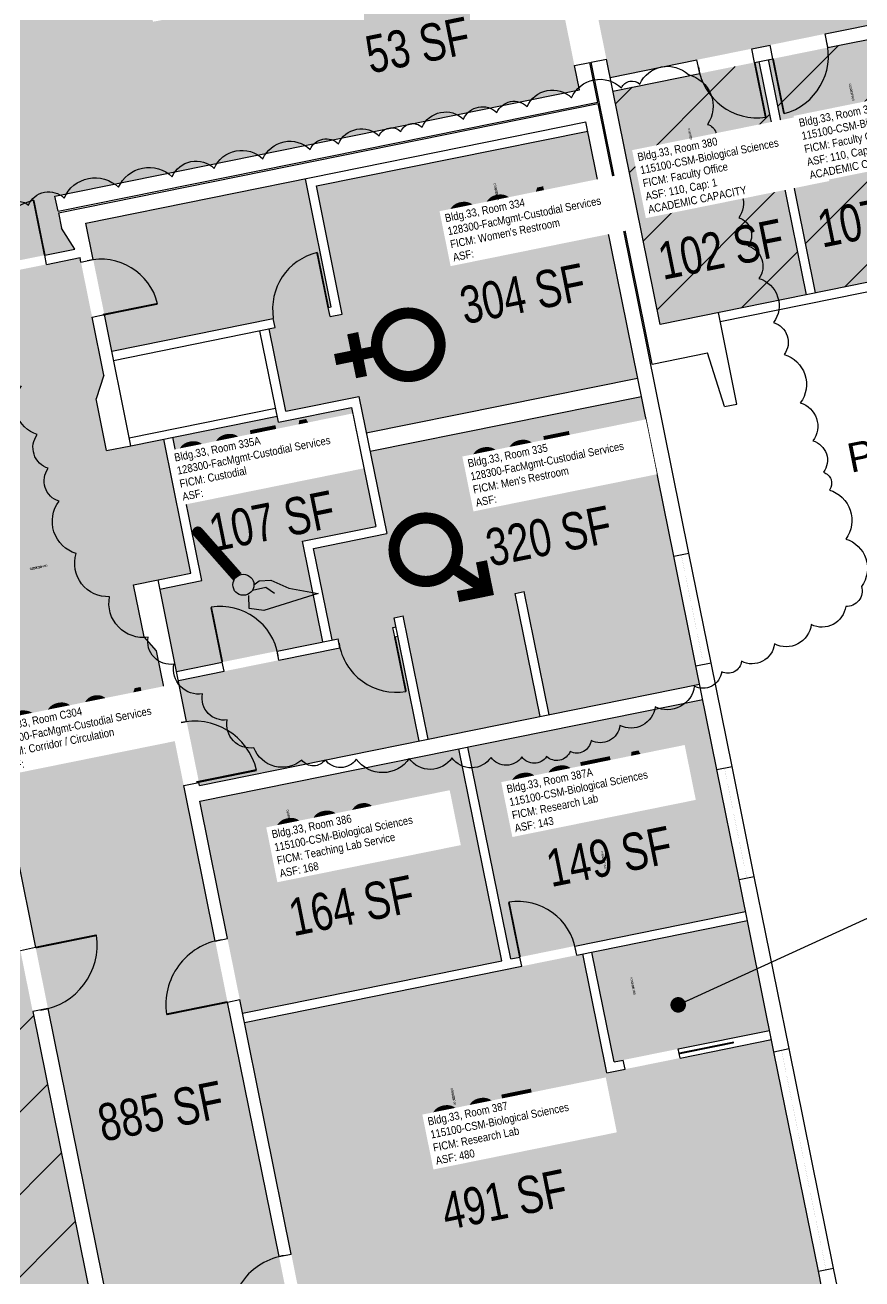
# Model space of a CAD drawing. Header units: inches. Extents: x 0 to 69220337, y 0 to 27683436.
# Drawn here: x 69219017 to 69219555, y 27680484 to 27681290 of the extents above; entities that cross this region are included whole.
import ezdxf
from ezdxf import colors
from ezdxf.entities.mleader import LeaderData, LeaderLine
from ezdxf.enums import TextEntityAlignment as Align
from ezdxf.math import Vec2, Vec3

# ---------------------------------------------------------------- set-up
doc = ezdxf.new("R2010")
doc.units = ezdxf.units.IN
doc.header["$LTSCALE"] = 0.25
doc.header["$MEASUREMENT"] = 0
doc.layers.get('0').update_dxf_attribs({"linetype": 'CONTINUOUS'})
for name, color, linetype in [('A-DOOR', 2, 'CONTINUOUS'), ('A-GLAZ', 1, 'CONTINUOUS'), ('A-IDEN-ICON', 4, 'CONTINUOUS'), ('A-IDEN-RNUM', 7, 'CONTINUOUS'), ('A-IDEN-SNUM', 4, 'CONTINUOUS'), ('A-IDEN-VNUM', 4, 'CONTINUOUS'), ('A-WALL', 5, 'CONTINUOUS'), ('AREA-TEXT', 3, 'CONTINUOUS'), ('Rooms-Capacity', 4, 'CONTINUOUS'), ('Rooms-Category-Color', 7, 'CONTINUOUS'), ('Rooms-College-Color', 7, 'CONTINUOUS'), ('Rooms-Department-Color', 7, 'CONTINUOUS'), ('Rooms-Division-Color', 7, 'CONTINUOUS'), ('Rooms-Information', 7, 'CONTINUOUS')]:
    doc.layers.add(name, color=color, linetype=linetype)
doc.layers.add('A-REV', color=1, linetype='CONTINUOUS', true_color=0xff0000)
doc.styles.add('Arial', font='arial.ttf')
doc.styles.add('CP_AREA', font='arial.ttf', dxfattribs={"height": 15})
doc.styles.add('CP_ROOMSNUMBER', font='arial.ttf', dxfattribs={"height": 1})
doc.styles.add('CP_ROOMVNUMBER', font='arial.ttf', dxfattribs={"width": 0.85, "height": 0.075})
doc.styles.get("Standard").update_dxf_attribs({"font": 'arial.ttf'})
doc.dimstyles.get("Standard").update_dxf_attribs({"dimtxt": 0.18, "dimasz": 0.18, "dimexe": 0.18, "dimexo": 0.0625, "dimgap": 0.09, "dimtad": 0, "dimtih": 1, "dimtoh": 1, "dimdec": 4, "dimzin": 0, "dimdsep": 46, "dimtxsty": 'Standard', "dimcen": 0.09, "dimadec": 0, "dimazin": 0, "dimtfac": 1, "dimtdec": 4, "dimtofl": 0, "dimtmove": 0, "dimatfit": 3, "dimfxl": 1, "dimtolj": 1, "dimtzin": 0, "dimarcsym": 0})
pattern_1 = [(45, (0, 0), (-26.516504294, 26.516504294), [])]

# ---------------------------------------------------------------- blocks, each defined once
blk = doc.blocks.new('CPCUST')
for p, q in [((0.0297, -0.0341), (0.0376, -0.0302)), ((0.0376, -0.0302), (0.0533, -0.0324)), ((0.0533, -0.0324), (0.0745, -0.0479)), ((0.0171, -0.0639), (0.02, -0.0466)), ((0.0262, -0.0408), (0.0446, -0.0406)), ((0.0446, -0.0406), (0.0543, -0.0505)), ((0.0745, -0.0479), (0.1117, -0.0625)), ((0.0358, -0.0705), (0.0171, -0.0639)), ((0.1117, -0.0625), (0.0358, -0.0705))]:
    blk.add_line(p, q)
at = {"const_width": 0.015}
blk.add_lwpolyline([(-0.03, 0.05), (0.01, -0.0193)], dxfattribs=at)
at = {"const_width": 0.0075}
blk.add_lwpolyline([(-0.0332, 0.0481, 1), (-0.0268, 0.0519, 1)], format="xyb", close=True, dxfattribs=at)
blk.add_circle((0.0158, -0.0313), 0.0141)
blk = doc.blocks.new('CPMEN')
at = {"const_width": 0.015}
for points in [[(0.055, 0.01), (0.055, 0.05), (0.015, 0.05)], [(0.0151, 0.0101), (0.055, 0.05)]]:
    blk.add_lwpolyline(points, dxfattribs=at)
blk.add_lwpolyline([(-0.0575, -0.02, 1), (0.0275, -0.02, 1)], format="xyb", close=True, dxfattribs=at)
blk = doc.blocks.new('CPWOMEN')
at = {"const_width": 0.015}
blk.add_lwpolyline([(-0.0375, 0, 1), (0.0475, 0, 1)], format="xyb", close=True, dxfattribs=at)
for points in [[(0.005, -0.04), (0.005, -0.1)], [(-0.025, -0.07), (0.035, -0.07)]]:
    blk.add_lwpolyline(points, dxfattribs=at)
blk = doc.blocks.new('ProjectRev')
at = {"transparency": 16777216}
blk.add_lwpolyline([(0, 0.122), (-0.1221, -0.0895), (0.1221, -0.0895)], close=True, dxfattribs=at)
at = {"transparency": 16777216, "insert": (-0.1798, -0.1151), "char_height": 0.0625, "width": 0.24749, "attachment_point": 1, "style": 'Arial'}
blk.add_mtext('PJ#', dxfattribs=at)
at = {"transparency": 16777216, "style": 'Arial', "width": 0.75}
blk.add_attdef('YEAR', text='', height=0.0625, dxfattribs=at).set_placement((0, 0), align=Align.MIDDLE_CENTER)
at = {"transparency": 16777216, "style": 'Arial'}
blk.add_attdef('PROJECT', text='', height=0.0625, dxfattribs=at).set_placement((-0.0276, -0.1151), align=Align.TOP_LEFT)

msp = doc.modelspace()

# ---------------------------------------------------------------- hatches: boundary and pattern name
at = {"layer": 'Rooms-Capacity'}
h = msp.add_hatch(dxfattribs=at)
h.set_pattern_fill('ANSI31', color=256, scale=300, style=0)
h.set_pattern_definition(pattern_1)
h.paths.add_polyline_path([(69219593.74, 27681288.17), (69219494.75, 27681268.14), (69219525.08, 27681118.22), (69219624.08, 27681138.25)])
h = msp.add_hatch(dxfattribs=at)
h.set_pattern_fill('ANSI31', color=256, scale=300, style=0)
h.set_pattern_definition(pattern_1)
h.paths.add_polyline_path([(69219488.87, 27681266.95), (69219394.77, 27681247.91), (69219425.11, 27681097.99), (69219519.2, 27681117.03)])
h = msp.add_hatch(dxfattribs=at)
h.set_pattern_fill('ANSI31', color=256, scale=300, style=0)
h.set_pattern_definition(pattern_1)
h.paths.add_polyline_path([(69219006.28, 27680732.63), (69218678.92, 27680666.39), (69218682.68, 27680647.77), (69218711.24, 27680506.63), (69218717.19, 27680477.23), (69218745.75, 27680336.09), (69218750.31, 27680313.54), (69219077.68, 27680379.78)])
at = {"layer": 'Rooms-Category-Color', "true_color": 0xadadad}
for points in [[(69220052.2, 27681861.43), (69219301.37, 27681709.51), (69219319.22, 27681621.3), (69219999.47, 27681758.94), (69220055.39, 27681482.58), (69219375.14, 27681344.94), (69219392.99, 27681256.73), (69220143.81, 27681408.65)], [(69219055.9, 27681163.06), (69219197.04, 27681191.62), (69219213.7, 27681109.29), (69219211.74, 27681108.89), (69219212.93, 27681103.01), (69219220.77, 27681104.6), (69219204.11, 27681186.93), (69219378.59, 27681222.23), (69219410.71, 27681063.45), (69219236.24, 27681028.15), (69219231.48, 27681051.67), (69219184.43, 27681042.15), (69219173.72, 27681095.08), (69219177.64, 27681095.87), (69219176.45, 27681101.75), (69219072.56, 27681080.73)], [(69219155.91, 27680043.58), (69219267.64, 27680066.19), (69219101.34, 27680888.09), (69219093.37, 27680897.21), (69219086.63, 27680930.54), (69219123.45, 27680937.99), (69219106, 27681024.24), (69219069.18, 27681016.79), (69219062.44, 27681050.11), (69219067.46, 27681065.38), (69219052.18, 27681140.92), (69218938.53, 27681117.92)], [(69219226.79, 27681044.6), (69219179.74, 27681035.08), (69219178.95, 27681039), (69219111.88, 27681025.43), (69219130.52, 27680933.3), (69219103.5, 27680927.83), (69219114.21, 27680874.9), (69219208.3, 27680893.94), (69219195.21, 27680958.63), (69219242.26, 27680968.15)], [(69219238.62, 27681016.39), (69219413.09, 27681051.69), (69219433.88, 27680948.97), (69219450.54, 27680866.63), (69219353.85, 27680847.07), (69219337.82, 27680926.27), (69219331.94, 27680925.08), (69219347.96, 27680845.88), (69219276.06, 27680831.33), (69219260.04, 27680910.53), (69219254.16, 27680909.34), (69219255.35, 27680903.46), (69219253.38, 27680903.06), (69219254.57, 27680897.18), (69219256.54, 27680897.58), (69219270.18, 27680830.14), (69219129.04, 27680801.58), (69219115.4, 27680869.02), (69219219.29, 27680890.04), (69219218.1, 27680895.92), (69219214.18, 27680895.13), (69219202.28, 27680953.94), (69219249.33, 27680963.46)]]:
    msp.add_hatch(color=253, dxfattribs=at).paths.add_polyline_path(points)
h = msp.add_hatch(color=253, dxfattribs=at)
edge = h.paths.add_edge_path()
edge.add_line((69219114.61, 27681373.89), (69219160.32, 27681383.14))
edge.add_line((69219160.32, 27681383.14), (69219161.04, 27681379.57))
edge.add_arc((69219088.96, 27681365.33), 73.48, -82.08758, 11.17356, ccw=False)
edge.add_line((69219099.07, 27681292.56), (69219086.38, 27681355.28))
edge.add_line((69219086.38, 27681355.28), (69219019.75, 27681341.8))
edge.add_line((69219019.75, 27681341.8), (69219004.73, 27681416.02))
edge.add_line((69219004.73, 27681416.02), (69218875.33, 27681389.84))
edge.add_line((69218875.33, 27681389.84), (69218920.76, 27681165.31))
edge.add_line((69218920.76, 27681165.31), (69218928.62, 27681166.9))
edge.add_line((69218928.62, 27681166.9), (69218932.19, 27681149.25))
edge.add_line((69218932.19, 27681149.25), (69218934.37, 27681138.47))
edge.add_line((69218934.37, 27681138.47), (69218937.34, 27681123.8))
edge.add_line((69218937.34, 27681123.8), (69219048.76, 27681146.35))
edge.add_line((69219048.76, 27681146.35), (69219040.22, 27681159.89))
edge.add_line((69219040.22, 27681159.89), (69219038.24, 27681169.69))
edge.add_line((69219038.24, 27681169.69), (69219036.06, 27681180.47))
edge.add_line((69219036.06, 27681180.47), (69219373.23, 27681248.69))
edge.add_line((69219373.23, 27681248.69), (69219349.42, 27681366.35))
edge.add_arc((69219348.48, 27681484.93), 118.59, 112.41891, 270.45843, ccw=False)
edge.add_line((69219303.25, 27681594.56), (69219281.43, 27681702.41))
edge.add_line((69219281.43, 27681702.41), (69218944.26, 27681634.19))
edge.add_line((69218944.26, 27681634.19), (69218934.94, 27681680.26))
edge.add_line((69218934.94, 27681680.26), (69218829.08, 27681658.84))
edge.add_line((69218829.08, 27681658.84), (69218843.35, 27681588.35))
edge.add_line((69218843.35, 27681588.35), (69218835.47, 27681586.76))
edge.add_line((69218835.47, 27681586.76), (69218836.65, 27681580.88))
edge.add_line((69218836.65, 27681580.88), (69218836.67, 27681580.88))
edge.add_line((69218836.67, 27681580.88), (69218875.13, 27681390.82))
edge.add_line((69218875.13, 27681390.82), (69219004.53, 27681417))
edge.add_line((69219004.53, 27681417), (69218993.82, 27681469.93))
edge.add_arc((69219064.98, 27681486.23), 73, 11.41414, 192.89551, ccw=False)
edge.add_line((69219136.54, 27681500.67), (69219152.26, 27681422.97))
edge.add_line((69219152.26, 27681422.97), (69219146.38, 27681421.78))
edge.add_arc((69219154.44, 27681381.95), 40.64, 101.43867, 191.43867)
at = {"layer": 'Rooms-Category-Color', "true_color": 0xfa9ba3}
for points in [[(69219593.74, 27681288.17), (69219494.75, 27681268.14), (69219525.08, 27681118.22), (69219624.08, 27681138.25)], [(69219488.87, 27681266.95), (69219394.77, 27681247.91), (69219425.11, 27681097.99), (69219519.2, 27681117.03)]]:
    msp.add_hatch(color=241, dxfattribs=at).paths.add_polyline_path(points)
at = {"layer": 'Rooms-Category-Color', "true_color": 0xe3f498}
for points in [[(69219480.09, 27680720.59), (69219475.92, 27680741.18), (69219461.64, 27680811.75), (69219452.52, 27680856.83), (69219301.58, 27680826.29), (69219329.15, 27680690.05)], [(69219323.27, 27680688.86), (69219295.7, 27680825.1), (69219129.11, 27680791.39), (69219156.67, 27680655.16)], [(69219006.28, 27680732.63), (69218678.92, 27680666.39), (69218682.68, 27680647.77), (69218711.24, 27680506.63), (69218717.19, 27680477.23), (69218745.75, 27680336.09), (69218750.31, 27680313.54), (69219077.68, 27680379.78)], [(69219495.55, 27680644.14), (69219481.28, 27680714.71), (69219381.3, 27680694.48), (69219395.58, 27680623.91)], [(69219205.46, 27680414.04), (69219528.87, 27680479.48), (69219526.89, 27680489.28), (69219498.33, 27680630.42), (69219496.74, 27680638.26), (69219390.89, 27680616.84), (69219375.42, 27680693.29), (69219157.86, 27680649.27)]]:
    msp.add_hatch(color=61, dxfattribs=at).paths.add_polyline_path(points)
at = {"layer": 'Rooms-College-Color', "true_color": 0xadadad}
for points in [[(69220052.2, 27681861.43), (69219301.37, 27681709.51), (69219319.22, 27681621.3), (69219999.47, 27681758.94), (69220055.39, 27681482.58), (69219375.14, 27681344.94), (69219392.99, 27681256.73), (69220143.81, 27681408.65)], [(69219055.9, 27681163.06), (69219197.04, 27681191.62), (69219213.7, 27681109.29), (69219211.74, 27681108.89), (69219212.93, 27681103.01), (69219220.77, 27681104.6), (69219204.11, 27681186.93), (69219378.59, 27681222.23), (69219410.71, 27681063.45), (69219236.24, 27681028.15), (69219231.48, 27681051.67), (69219184.43, 27681042.15), (69219173.72, 27681095.08), (69219177.64, 27681095.87), (69219176.45, 27681101.75), (69219072.56, 27681080.73)], [(69219155.91, 27680043.58), (69219267.64, 27680066.19), (69219101.34, 27680888.09), (69219093.37, 27680897.21), (69219086.63, 27680930.54), (69219123.45, 27680937.99), (69219106, 27681024.24), (69219069.18, 27681016.79), (69219062.44, 27681050.11), (69219067.46, 27681065.38), (69219052.18, 27681140.92), (69218938.53, 27681117.92)], [(69219226.79, 27681044.6), (69219179.74, 27681035.08), (69219178.95, 27681039), (69219111.88, 27681025.43), (69219130.52, 27680933.3), (69219103.5, 27680927.83), (69219114.21, 27680874.9), (69219208.3, 27680893.94), (69219195.21, 27680958.63), (69219242.26, 27680968.15)], [(69219238.62, 27681016.39), (69219413.09, 27681051.69), (69219433.88, 27680948.97), (69219450.54, 27680866.63), (69219353.85, 27680847.07), (69219337.82, 27680926.27), (69219331.94, 27680925.08), (69219347.96, 27680845.88), (69219276.06, 27680831.33), (69219260.04, 27680910.53), (69219254.16, 27680909.34), (69219255.35, 27680903.46), (69219253.38, 27680903.06), (69219254.57, 27680897.18), (69219256.54, 27680897.58), (69219270.18, 27680830.14), (69219129.04, 27680801.58), (69219115.4, 27680869.02), (69219219.29, 27680890.04), (69219218.1, 27680895.92), (69219214.18, 27680895.13), (69219202.28, 27680953.94), (69219249.33, 27680963.46)]]:
    msp.add_hatch(color=253, dxfattribs=at).paths.add_polyline_path(points)
h = msp.add_hatch(color=253, dxfattribs=at)
edge = h.paths.add_edge_path()
edge.add_line((69219114.61, 27681373.89), (69219160.32, 27681383.14))
edge.add_line((69219160.32, 27681383.14), (69219161.04, 27681379.57))
edge.add_arc((69219088.96, 27681365.33), 73.48, -82.08758, 11.17356, ccw=False)
edge.add_line((69219099.07, 27681292.56), (69219086.38, 27681355.28))
edge.add_line((69219086.38, 27681355.28), (69219019.75, 27681341.8))
edge.add_line((69219019.75, 27681341.8), (69219004.73, 27681416.02))
edge.add_line((69219004.73, 27681416.02), (69218875.33, 27681389.84))
edge.add_line((69218875.33, 27681389.84), (69218920.76, 27681165.31))
edge.add_line((69218920.76, 27681165.31), (69218928.62, 27681166.9))
edge.add_line((69218928.62, 27681166.9), (69218932.19, 27681149.25))
edge.add_line((69218932.19, 27681149.25), (69218934.37, 27681138.47))
edge.add_line((69218934.37, 27681138.47), (69218937.34, 27681123.8))
edge.add_line((69218937.34, 27681123.8), (69219048.76, 27681146.35))
edge.add_line((69219048.76, 27681146.35), (69219040.22, 27681159.89))
edge.add_line((69219040.22, 27681159.89), (69219038.24, 27681169.69))
edge.add_line((69219038.24, 27681169.69), (69219036.06, 27681180.47))
edge.add_line((69219036.06, 27681180.47), (69219373.23, 27681248.69))
edge.add_line((69219373.23, 27681248.69), (69219349.42, 27681366.35))
edge.add_arc((69219348.48, 27681484.93), 118.59, 112.41891, 270.45843, ccw=False)
edge.add_line((69219303.25, 27681594.56), (69219281.43, 27681702.41))
edge.add_line((69219281.43, 27681702.41), (69218944.26, 27681634.19))
edge.add_line((69218944.26, 27681634.19), (69218934.94, 27681680.26))
edge.add_line((69218934.94, 27681680.26), (69218829.08, 27681658.84))
edge.add_line((69218829.08, 27681658.84), (69218843.35, 27681588.35))
edge.add_line((69218843.35, 27681588.35), (69218835.47, 27681586.76))
edge.add_line((69218835.47, 27681586.76), (69218836.65, 27681580.88))
edge.add_line((69218836.65, 27681580.88), (69218836.67, 27681580.88))
edge.add_line((69218836.67, 27681580.88), (69218875.13, 27681390.82))
edge.add_line((69218875.13, 27681390.82), (69219004.53, 27681417))
edge.add_line((69219004.53, 27681417), (69218993.82, 27681469.93))
edge.add_arc((69219064.98, 27681486.23), 73, 11.41414, 192.89551, ccw=False)
edge.add_line((69219136.54, 27681500.67), (69219152.26, 27681422.97))
edge.add_line((69219152.26, 27681422.97), (69219146.38, 27681421.78))
edge.add_arc((69219154.44, 27681381.95), 40.64, 101.43867, 191.43867)
at = {"layer": 'Rooms-College-Color', "true_color": 0xffe090}
for points in [[(69219593.74, 27681288.17), (69219494.75, 27681268.14), (69219525.08, 27681118.22), (69219624.08, 27681138.25)], [(69219488.87, 27681266.95), (69219394.77, 27681247.91), (69219425.11, 27681097.99), (69219519.2, 27681117.03)], [(69219480.09, 27680720.59), (69219475.92, 27680741.18), (69219461.64, 27680811.75), (69219452.52, 27680856.83), (69219301.58, 27680826.29), (69219329.15, 27680690.05)], [(69219323.27, 27680688.86), (69219295.7, 27680825.1), (69219129.11, 27680791.39), (69219156.67, 27680655.16)], [(69219006.28, 27680732.63), (69218678.92, 27680666.39), (69218682.68, 27680647.77), (69218711.24, 27680506.63), (69218717.19, 27680477.23), (69218745.75, 27680336.09), (69218750.31, 27680313.54), (69219077.68, 27680379.78)], [(69219495.55, 27680644.14), (69219481.28, 27680714.71), (69219381.3, 27680694.48), (69219395.58, 27680623.91)], [(69219205.46, 27680414.04), (69219528.87, 27680479.48), (69219526.89, 27680489.28), (69219498.33, 27680630.42), (69219496.74, 27680638.26), (69219390.89, 27680616.84), (69219375.42, 27680693.29), (69219157.86, 27680649.27)]]:
    msp.add_hatch(color=41, dxfattribs=at).paths.add_polyline_path(points)
at = {"layer": 'Rooms-Department-Color', "true_color": 0xacacac}
for points in [[(69220052.2, 27681861.43), (69219301.37, 27681709.51), (69219319.22, 27681621.3), (69219999.47, 27681758.94), (69220055.39, 27681482.58), (69219375.14, 27681344.94), (69219392.99, 27681256.73), (69220143.81, 27681408.65)], [(69219055.9, 27681163.06), (69219197.04, 27681191.62), (69219213.7, 27681109.29), (69219211.74, 27681108.89), (69219212.93, 27681103.01), (69219220.77, 27681104.6), (69219204.11, 27681186.93), (69219378.59, 27681222.23), (69219410.71, 27681063.45), (69219236.24, 27681028.15), (69219231.48, 27681051.67), (69219184.43, 27681042.15), (69219173.72, 27681095.08), (69219177.64, 27681095.87), (69219176.45, 27681101.75), (69219072.56, 27681080.73)], [(69219155.91, 27680043.58), (69219267.64, 27680066.19), (69219101.34, 27680888.09), (69219093.37, 27680897.21), (69219086.63, 27680930.54), (69219123.45, 27680937.99), (69219106, 27681024.24), (69219069.18, 27681016.79), (69219062.44, 27681050.11), (69219067.46, 27681065.38), (69219052.18, 27681140.92), (69218938.53, 27681117.92)], [(69219226.79, 27681044.6), (69219179.74, 27681035.08), (69219178.95, 27681039), (69219111.88, 27681025.43), (69219130.52, 27680933.3), (69219103.5, 27680927.83), (69219114.21, 27680874.9), (69219208.3, 27680893.94), (69219195.21, 27680958.63), (69219242.26, 27680968.15)], [(69219238.62, 27681016.39), (69219413.09, 27681051.69), (69219433.88, 27680948.97), (69219450.54, 27680866.63), (69219353.85, 27680847.07), (69219337.82, 27680926.27), (69219331.94, 27680925.08), (69219347.96, 27680845.88), (69219276.06, 27680831.33), (69219260.04, 27680910.53), (69219254.16, 27680909.34), (69219255.35, 27680903.46), (69219253.38, 27680903.06), (69219254.57, 27680897.18), (69219256.54, 27680897.58), (69219270.18, 27680830.14), (69219129.04, 27680801.58), (69219115.4, 27680869.02), (69219219.29, 27680890.04), (69219218.1, 27680895.92), (69219214.18, 27680895.13), (69219202.28, 27680953.94), (69219249.33, 27680963.46)]]:
    msp.add_hatch(color=253, dxfattribs=at).paths.add_polyline_path(points)
h = msp.add_hatch(color=253, dxfattribs=at)
edge = h.paths.add_edge_path()
edge.add_line((69219114.61, 27681373.89), (69219160.32, 27681383.14))
edge.add_line((69219160.32, 27681383.14), (69219161.04, 27681379.57))
edge.add_arc((69219088.96, 27681365.33), 73.48, -82.08758, 11.17356, ccw=False)
edge.add_line((69219099.07, 27681292.56), (69219086.38, 27681355.28))
edge.add_line((69219086.38, 27681355.28), (69219019.75, 27681341.8))
edge.add_line((69219019.75, 27681341.8), (69219004.73, 27681416.02))
edge.add_line((69219004.73, 27681416.02), (69218875.33, 27681389.84))
edge.add_line((69218875.33, 27681389.84), (69218920.76, 27681165.31))
edge.add_line((69218920.76, 27681165.31), (69218928.62, 27681166.9))
edge.add_line((69218928.62, 27681166.9), (69218932.19, 27681149.25))
edge.add_line((69218932.19, 27681149.25), (69218934.37, 27681138.47))
edge.add_line((69218934.37, 27681138.47), (69218937.34, 27681123.8))
edge.add_line((69218937.34, 27681123.8), (69219048.76, 27681146.35))
edge.add_line((69219048.76, 27681146.35), (69219040.22, 27681159.89))
edge.add_line((69219040.22, 27681159.89), (69219038.24, 27681169.69))
edge.add_line((69219038.24, 27681169.69), (69219036.06, 27681180.47))
edge.add_line((69219036.06, 27681180.47), (69219373.23, 27681248.69))
edge.add_line((69219373.23, 27681248.69), (69219349.42, 27681366.35))
edge.add_arc((69219348.48, 27681484.93), 118.59, 112.41891, 270.45843, ccw=False)
edge.add_line((69219303.25, 27681594.56), (69219281.43, 27681702.41))
edge.add_line((69219281.43, 27681702.41), (69218944.26, 27681634.19))
edge.add_line((69218944.26, 27681634.19), (69218934.94, 27681680.26))
edge.add_line((69218934.94, 27681680.26), (69218829.08, 27681658.84))
edge.add_line((69218829.08, 27681658.84), (69218843.35, 27681588.35))
edge.add_line((69218843.35, 27681588.35), (69218835.47, 27681586.76))
edge.add_line((69218835.47, 27681586.76), (69218836.65, 27681580.88))
edge.add_line((69218836.65, 27681580.88), (69218836.67, 27681580.88))
edge.add_line((69218836.67, 27681580.88), (69218875.13, 27681390.82))
edge.add_line((69218875.13, 27681390.82), (69219004.53, 27681417))
edge.add_line((69219004.53, 27681417), (69218993.82, 27681469.93))
edge.add_arc((69219064.98, 27681486.23), 73, 11.41414, 192.89551, ccw=False)
edge.add_line((69219136.54, 27681500.67), (69219152.26, 27681422.97))
edge.add_line((69219152.26, 27681422.97), (69219146.38, 27681421.78))
edge.add_arc((69219154.44, 27681381.95), 40.64, 101.43867, 191.43867)
at = {"layer": 'Rooms-Department-Color', "true_color": 0xffe090}
for points in [[(69219593.74, 27681288.17), (69219494.75, 27681268.14), (69219525.08, 27681118.22), (69219624.08, 27681138.25)], [(69219488.87, 27681266.95), (69219394.77, 27681247.91), (69219425.11, 27681097.99), (69219519.2, 27681117.03)], [(69219480.09, 27680720.59), (69219475.92, 27680741.18), (69219461.64, 27680811.75), (69219452.52, 27680856.83), (69219301.58, 27680826.29), (69219329.15, 27680690.05)], [(69219323.27, 27680688.86), (69219295.7, 27680825.1), (69219129.11, 27680791.39), (69219156.67, 27680655.16)], [(69219006.28, 27680732.63), (69218678.92, 27680666.39), (69218682.68, 27680647.77), (69218711.24, 27680506.63), (69218717.19, 27680477.23), (69218745.75, 27680336.09), (69218750.31, 27680313.54), (69219077.68, 27680379.78)], [(69219495.55, 27680644.14), (69219481.28, 27680714.71), (69219381.3, 27680694.48), (69219395.58, 27680623.91)], [(69219205.46, 27680414.04), (69219528.87, 27680479.48), (69219526.89, 27680489.28), (69219498.33, 27680630.42), (69219496.74, 27680638.26), (69219390.89, 27680616.84), (69219375.42, 27680693.29), (69219157.86, 27680649.27)]]:
    msp.add_hatch(color=41, dxfattribs=at).paths.add_polyline_path(points)
at = {"layer": 'Rooms-Division-Color', "true_color": 0xadadad}
for points in [[(69220052.2, 27681861.43), (69219301.37, 27681709.51), (69219319.22, 27681621.3), (69219999.47, 27681758.94), (69220055.39, 27681482.58), (69219375.14, 27681344.94), (69219392.99, 27681256.73), (69220143.81, 27681408.65)], [(69219055.9, 27681163.06), (69219197.04, 27681191.62), (69219213.7, 27681109.29), (69219211.74, 27681108.89), (69219212.93, 27681103.01), (69219220.77, 27681104.6), (69219204.11, 27681186.93), (69219378.59, 27681222.23), (69219410.71, 27681063.45), (69219236.24, 27681028.15), (69219231.48, 27681051.67), (69219184.43, 27681042.15), (69219173.72, 27681095.08), (69219177.64, 27681095.87), (69219176.45, 27681101.75), (69219072.56, 27681080.73)], [(69219155.91, 27680043.58), (69219267.64, 27680066.19), (69219101.34, 27680888.09), (69219093.37, 27680897.21), (69219086.63, 27680930.54), (69219123.45, 27680937.99), (69219106, 27681024.24), (69219069.18, 27681016.79), (69219062.44, 27681050.11), (69219067.46, 27681065.38), (69219052.18, 27681140.92), (69218938.53, 27681117.92)], [(69219226.79, 27681044.6), (69219179.74, 27681035.08), (69219178.95, 27681039), (69219111.88, 27681025.43), (69219130.52, 27680933.3), (69219103.5, 27680927.83), (69219114.21, 27680874.9), (69219208.3, 27680893.94), (69219195.21, 27680958.63), (69219242.26, 27680968.15)], [(69219238.62, 27681016.39), (69219413.09, 27681051.69), (69219433.88, 27680948.97), (69219450.54, 27680866.63), (69219353.85, 27680847.07), (69219337.82, 27680926.27), (69219331.94, 27680925.08), (69219347.96, 27680845.88), (69219276.06, 27680831.33), (69219260.04, 27680910.53), (69219254.16, 27680909.34), (69219255.35, 27680903.46), (69219253.38, 27680903.06), (69219254.57, 27680897.18), (69219256.54, 27680897.58), (69219270.18, 27680830.14), (69219129.04, 27680801.58), (69219115.4, 27680869.02), (69219219.29, 27680890.04), (69219218.1, 27680895.92), (69219214.18, 27680895.13), (69219202.28, 27680953.94), (69219249.33, 27680963.46)]]:
    msp.add_hatch(color=253, dxfattribs=at).paths.add_polyline_path(points)
h = msp.add_hatch(color=253, dxfattribs=at)
edge = h.paths.add_edge_path()
edge.add_line((69219114.61, 27681373.89), (69219160.32, 27681383.14))
edge.add_line((69219160.32, 27681383.14), (69219161.04, 27681379.57))
edge.add_arc((69219088.96, 27681365.33), 73.48, -82.08758, 11.17356, ccw=False)
edge.add_line((69219099.07, 27681292.56), (69219086.38, 27681355.28))
edge.add_line((69219086.38, 27681355.28), (69219019.75, 27681341.8))
edge.add_line((69219019.75, 27681341.8), (69219004.73, 27681416.02))
edge.add_line((69219004.73, 27681416.02), (69218875.33, 27681389.84))
edge.add_line((69218875.33, 27681389.84), (69218920.76, 27681165.31))
edge.add_line((69218920.76, 27681165.31), (69218928.62, 27681166.9))
edge.add_line((69218928.62, 27681166.9), (69218932.19, 27681149.25))
edge.add_line((69218932.19, 27681149.25), (69218934.37, 27681138.47))
edge.add_line((69218934.37, 27681138.47), (69218937.34, 27681123.8))
edge.add_line((69218937.34, 27681123.8), (69219048.76, 27681146.35))
edge.add_line((69219048.76, 27681146.35), (69219040.22, 27681159.89))
edge.add_line((69219040.22, 27681159.89), (69219038.24, 27681169.69))
edge.add_line((69219038.24, 27681169.69), (69219036.06, 27681180.47))
edge.add_line((69219036.06, 27681180.47), (69219373.23, 27681248.69))
edge.add_line((69219373.23, 27681248.69), (69219349.42, 27681366.35))
edge.add_arc((69219348.48, 27681484.93), 118.59, 112.41891, 270.45843, ccw=False)
edge.add_line((69219303.25, 27681594.56), (69219281.43, 27681702.41))
edge.add_line((69219281.43, 27681702.41), (69218944.26, 27681634.19))
edge.add_line((69218944.26, 27681634.19), (69218934.94, 27681680.26))
edge.add_line((69218934.94, 27681680.26), (69218829.08, 27681658.84))
edge.add_line((69218829.08, 27681658.84), (69218843.35, 27681588.35))
edge.add_line((69218843.35, 27681588.35), (69218835.47, 27681586.76))
edge.add_line((69218835.47, 27681586.76), (69218836.65, 27681580.88))
edge.add_line((69218836.65, 27681580.88), (69218836.67, 27681580.88))
edge.add_line((69218836.67, 27681580.88), (69218875.13, 27681390.82))
edge.add_line((69218875.13, 27681390.82), (69219004.53, 27681417))
edge.add_line((69219004.53, 27681417), (69218993.82, 27681469.93))
edge.add_arc((69219064.98, 27681486.23), 73, 11.41414, 192.89551, ccw=False)
edge.add_line((69219136.54, 27681500.67), (69219152.26, 27681422.97))
edge.add_line((69219152.26, 27681422.97), (69219146.38, 27681421.78))
edge.add_arc((69219154.44, 27681381.95), 40.64, 101.43867, 191.43867)
at = {"layer": 'Rooms-Division-Color', "true_color": 0xffe090}
for points in [[(69219593.74, 27681288.17), (69219494.75, 27681268.14), (69219525.08, 27681118.22), (69219624.08, 27681138.25)], [(69219488.87, 27681266.95), (69219394.77, 27681247.91), (69219425.11, 27681097.99), (69219519.2, 27681117.03)], [(69219480.09, 27680720.59), (69219475.92, 27680741.18), (69219461.64, 27680811.75), (69219452.52, 27680856.83), (69219301.58, 27680826.29), (69219329.15, 27680690.05)], [(69219323.27, 27680688.86), (69219295.7, 27680825.1), (69219129.11, 27680791.39), (69219156.67, 27680655.16)], [(69219006.28, 27680732.63), (69218678.92, 27680666.39), (69218682.68, 27680647.77), (69218711.24, 27680506.63), (69218717.19, 27680477.23), (69218745.75, 27680336.09), (69218750.31, 27680313.54), (69219077.68, 27680379.78)], [(69219495.55, 27680644.14), (69219481.28, 27680714.71), (69219381.3, 27680694.48), (69219395.58, 27680623.91)], [(69219205.46, 27680414.04), (69219528.87, 27680479.48), (69219526.89, 27680489.28), (69219498.33, 27680630.42), (69219496.74, 27680638.26), (69219390.89, 27680616.84), (69219375.42, 27680693.29), (69219157.86, 27680649.27)]]:
    msp.add_hatch(color=41, dxfattribs=at).paths.add_polyline_path(points)

# ---------------------------------------------------------------- linework, layer by layer
at = {"layer": 'A-DOOR', "const_width": 1.2, "elevation": 0}
for points in [[(69219485.93, 27681266.35), (69219493.07, 27681231.07)], [(69219497.69, 27681268.73), (69219504.83, 27681233.45)], [(69219023.62, 27680697.37), (69219062.82, 27680705.3)], [(69219437.34, 27680629.3), (69219472.63, 27680636.44)]]:
    msp.add_lwpolyline(points, dxfattribs=at)
at = {"layer": 'A-DOOR'}
for points, const_width in [([(69219029.45, 27681142.44), (69219022.31, 27681177.73)], 1.2), ([(69219211.74, 27681108.89), (69219204.6, 27681144.18)], 1.2), ([(69219066.79, 27681104.09), (69219102.08, 27681111.23)], 1.2), ([(69219143.61, 27680880.85), (69219136.47, 27680916.14)], 1.2), ([(69219254.57, 27680897.18), (69219261.71, 27680861.9)], 1.2), ([(69219126.9, 27680803.6), (69219165.71, 27680811.45)], 1.32), ([(69219335.03, 27680691.24), (69219327.89, 27680726.53)], 1.2), ([(69219147.01, 27680662.37), (69219107.84, 27680654.45)], 1.2)]:
    msp.add_lwpolyline(points, dxfattribs=dict(at, const_width=const_width))
for centre, radius, start, end in [((69219495.04, 27681270.49, 0), 38.32, 284.80513, 14.80513), ((69219487.69, 27681269, 0), 38.32, 188.07221, 278.07221), ((69219031.22, 27681141.27), 37.53, 103.72928, 193.72928), ((69219213.5, 27681107.72), 37.53, 103.72928, 189.14806), ((69219065.62, 27681102.32), 37.53, 13.72928, 103.72928), ((69219142.44, 27680879.08), 37.53, 9.14806, 99.14806), ((69219255.75, 27680898.95), 37.53, 189.14806, 279.14806), ((69219125.61, 27680801.65), 41.28, 13.72928, 103.72928), ((69219333.86, 27680689.48), 37.53, 9.14806, 99.14806), ((69219020.68, 27680699.32, 0), 42.57, 278.07202, 8.07202), ((69219149.37, 27680660.84), 42.02, 98.69667, 188.74827), ((69219190.42, 27680457.96), 42.02, 98.69667, 188.74827)]:
    msp.add_arc(centre, radius, start, end, dxfattribs=at)
at = {"layer": 'A-GLAZ'}
for p, q in [((69219448.16, 27680878.4, 0), (69219433.88, 27680948.97, 0)), ((69219457.96, 27680880.38, 0), (69219443.68, 27680950.95, 0)), ((69219475.92, 27680741.18, 0), (69219461.64, 27680811.75, 0)), ((69219485.72, 27680743.16, 0), (69219471.44, 27680813.73, 0)), ((69219526.89, 27680489.28, 0), (69219498.33, 27680630.42, 0)), ((69219536.69, 27680491.26, 0), (69219508.13, 27680632.4, 0))]:
    msp.add_line(p, q, dxfattribs=at)
at = {"layer": 'A-GLAZ', "const_width": 0.036}
for points in [[(69219453.06, 27680879.39), (69219438.78, 27680949.96)], [(69219480.82, 27680742.17), (69219466.54, 27680812.74)], [(69219531.79, 27680490.27), (69219503.23, 27680631.41)]]:
    msp.add_lwpolyline(points, dxfattribs=at)
at = {"layer": 'A-REV'}
msp.add_lwpolyline([(69219005.76, 27681172.03, -0.520567), (69219018.93, 27681174.64, -0.520567), (69219041.93, 27681179.18, -0.520567), (69219076.9, 27681186.09, -0.520567), (69219111.37, 27681192.9, -0.520567), (69219138.41, 27681198.24, -0.520567), (69219169.74, 27681204.43, -0.520567), (69219200.07, 27681210.43, -0.520567), (69219218.33, 27681214.03, -0.520567), (69219244.46, 27681219.2, -0.520567), (69219258.36, 27681221.95, -0.520567), (69219272.13, 27681224.67, -0.520567), (69219298.69, 27681229.91, -0.520567), (69219320.21, 27681234.17, -0.520567), (69219339.71, 27681238.02, -0.520567), (69219368.22, 27681243.65, -0.520567), (69219400.24, 27681249.98, -0.520567), (69219412.18, 27681252.34, -0.520567), (69219443.3, 27681258.49, -0.520567), (69219455.65, 27681226.52, -0.520567), (69219459.86, 27681213.86, -0.520567), (69219467.56, 27681190.77, -0.520567), (69219475.67, 27681166.44, -0.520567), (69219481.7, 27681148.35, -0.520567), (69219488.65, 27681127.47, -0.520567), (69219498.08, 27681099.18, -0.520567), (69219504.94, 27681078.61, -0.520567), (69219515.3, 27681047.51, -0.520567), (69219523.43, 27681023.12, -0.520567), (69219530.17, 27681002.89, -0.520567), (69219533.97, 27680991.5, -0.520567), (69219544.47, 27680959.98, -0.520567), (69219554.63, 27680929.49, -0.520567), (69219544.47, 27680916.66, -0.520567), (69219522.37, 27680905.02, -0.520567), (69219498.68, 27680892.54, -0.520567), (69219477.49, 27680881.39, -0.520567), (69219464.73, 27680874.67, -0.520567), (69219447.14, 27680865.41, -0.520567), (69219422.02, 27680852.18, -0.520567), (69219399.31, 27680840.22, -0.520567), (69219380.78, 27680830.46, -0.520567), (69219367.32, 27680823.38, -0.520567), (69219352.19, 27680820.14, -0.520567), (69219336.25, 27680819.91, -0.520567), (69219316.44, 27680819.64, -0.520567), (69219291.3, 27680819.29, -0.520567), (69219263.81, 27680818.9, -0.520567), (69219229.81, 27680818.43, -0.520567), (69219209.82, 27680818.15, -0.520567), (69219194.81, 27680817.94, -0.520567), (69219163.96, 27680825.81, -0.520567), (69219146.84, 27680843.73, -0.520567), (69219130.89, 27680860.43, -0.520567), (69219112.58, 27680879.6, -0.520567), (69219095.99, 27680896.96, -0.520567), (69219071.18, 27680922.94, -0.520567), (69219049.63, 27680950.65, -0.520567), (69219038.67, 27680984.29, -0.520567), (69219031.78, 27681005.47, -0.520567), (69219024.7, 27681027.19, -0.520567), (69219014.49, 27681058.52, -0.520567)], format="xyb", dxfattribs=at)
at = {"layer": 'A-WALL'}
for p, q in [((69219531.19, 27681284.69, 0), (69219653.74, 27681309.49, 0)), ((69219532.97, 27681275.87, 0), (69219655.53, 27681300.67, 0)), ((69219532.97, 27681275.87, 0), (69219531.19, 27681284.69, 0)), ((69219484.14, 27681275.17, 0), (69219495.9, 27681277.55, 0)), ((69219485.93, 27681266.35, 0), (69219484.14, 27681275.17, 0)), ((69219497.69, 27681268.73, 0), (69219495.9, 27681277.55, 0)), ((69219370.06, 27681264.38), (69219379.86, 27681266.36)), ((69219373.23, 27681248.69), (69219370.06, 27681264.38)), ((69219385.02, 27681240.88, 0), (69219379.86, 27681266.36, 0)), ((69219380.8, 27681266.55), (69219390.6, 27681268.53)), ((69219420.08, 27681072.44), (69219380.8, 27681266.55)), ((69219425.11, 27681097.99), (69219390.6, 27681268.53, 0)), ((69219392.99, 27681256.73, 0), (69219448.86, 27681268.03, 0)), ((69219450.64, 27681259.21, 0), (69219448.86, 27681268.03, 0)), ((69219485.93, 27681266.35, 0), (69219497.69, 27681268.73, 0)), ((69219519.2, 27681117.03), (69219488.87, 27681266.95, 0)), ((69219525.08, 27681118.22), (69219494.75, 27681268.14, 0)), ((69219394.77, 27681247.91, 0), (69219450.64, 27681259.21, 0)), ((69219036.06, 27681180.47), (69219373.23, 27681248.69)), ((69219038.04, 27681170.67), (69219385.02, 27681240.88)), ((69219038.24, 27681169.69), (69219385.21, 27681239.9)), ((69219443.68, 27680950.95, 0), (69219385.21, 27681239.9, 0)), ((69219055.9, 27681163.06), (69219377.4, 27681228.11)), ((69219204.11, 27681186.93), (69219378.59, 27681222.23)), ((69219433.88, 27680948.97, 0), (69219377.4, 27681228.11)), ((69219213.7, 27681109.29), (69219197.04, 27681191.62)), ((69219220.77, 27681104.6), (69219204.11, 27681186.93)), ((69219038.04, 27681170.67), (69219036.06, 27681180.47)), ((69219038.04, 27681170.67), (69219036.06, 27681180.47)), ((69219038.24, 27681169.69), (69219040.22, 27681159.89)), ((69219038.24, 27681169.69), (69219040.22, 27681159.89)), ((69219048.76, 27681146.35), (69219040.22, 27681159.89)), ((69219048.76, 27681146.35), (69219040.22, 27681159.89)), ((69219060.65, 27681139.57), (69219055.9, 27681163.06)), ((69219686.06, 27681150.79), (69219425.11, 27681097.99)), ((69219029.45, 27681142.44), (69219048.76, 27681146.35)), ((69219030.64, 27681136.56), (69219029.45, 27681142.44)), ((69219687.25, 27681144.91), (69219463.78, 27681099.69)), ((69219030.64, 27681136.56), (69219052.18, 27681140.92)), ((69219052.77, 27681137.98), (69219052.18, 27681140.92)), ((69219052.77, 27681137.98), (69219060.65, 27681139.57)), ((69219211.74, 27681108.89), (69219213.7, 27681109.29)), ((69219059.91, 27681102.69), (69219067.79, 27681104.29)), ((69219067.46, 27681065.38), (69219059.91, 27681102.69)), ((69219084.86, 27681019.96), (69219067.79, 27681104.29)), ((69219072.56, 27681080.73), (69219176.45, 27681101.75)), ((69219177.64, 27681095.87), (69219176.45, 27681101.75)), ((69219212.93, 27681103.01), (69219211.74, 27681108.89)), ((69219212.93, 27681103.01), (69219220.77, 27681104.6)), ((69219474.49, 27681046.77, 0), (69219462.59, 27681105.57, 0)), ((69219073.75, 27681074.85), (69219177.64, 27681095.87)), ((69219179.74, 27681035.08), (69219167.84, 27681093.89)), ((69219179.74, 27681035.08), (69219167.84, 27681093.89)), ((69219184.43, 27681042.15), (69219173.72, 27681095.08)), ((69219420.08, 27681072.44, 0), (69219455.6, 27681079.63, 0)), ((69219466.61, 27681045.17, 0), (69219455.58, 27681079.67, 0)), ((69219067.46, 27681065.38), (69219062.44, 27681050.11)), ((69219236.24, 27681028.15), (69219410.71, 27681063.45)), ((69219069.18, 27681016.79), (69219062.44, 27681050.11)), ((69219179.74, 27681035.08), (69219226.79, 27681044.6)), ((69219184.43, 27681042.15), (69219231.48, 27681051.67)), ((69219226.79, 27681044.6), (69219242.26, 27680968.15)), ((69219231.48, 27681051.67), (69219249.33, 27680963.46)), ((69219238.62, 27681016.39), (69219413.09, 27681051.69)), ((69219466.61, 27681045.17, 0), (69219474.49, 27681046.77, 0)), ((69219083.82, 27681025.08), (69219177.91, 27681044.12)), ((69219069.18, 27681016.79), (69219084.86, 27681019.96)), ((69219195.21, 27680958.63), (69219242.26, 27680968.15)), ((69219208.3, 27680893.94), (69219195.21, 27680958.63)), ((69219202.28, 27680953.94), (69219249.33, 27680963.46)), ((69219214.18, 27680895.13), (69219202.28, 27680953.94)), ((69219433.88, 27680948.97), (69219443.68, 27680950.95)), ((69218974.8, 27680938.68, 0), (69219023.62, 27680697.37, 0)), ((69219086.63, 27680930.54), (69219102.31, 27680933.71)), ((69219120.71, 27680842.75), (69219102.31, 27680933.71)), ((69219093.37, 27680897.21), (69219086.63, 27680930.54)), ((69219331.94, 27680925.08), (69219337.82, 27680926.27)), ((69219347.96, 27680845.88), (69219331.94, 27680925.08)), ((69219353.85, 27680847.07), (69219337.82, 27680926.27)), ((69219254.16, 27680909.34), (69219260.04, 27680910.53)), ((69219270.18, 27680830.14), (69219254.16, 27680909.34)), ((69219276.06, 27680831.33), (69219260.04, 27680910.53)), ((69219253.38, 27680903.06), (69219255.35, 27680903.46)), ((69219253.38, 27680903.06), (69219255.35, 27680903.46)), ((69219254.57, 27680897.18), (69219253.38, 27680903.06)), ((69219101.34, 27680888.09), (69219093.37, 27680897.21)), ((69219178.9, 27680887.99), (69219218.1, 27680895.92)), ((69219219.29, 27680890.04), (69219218.1, 27680895.92)), ((69219254.57, 27680897.18), (69219256.54, 27680897.58)), ((69219254.57, 27680897.18), (69219256.54, 27680897.58)), ((69219110.91, 27680840.77), (69219101.34, 27680888.09)), ((69219180.09, 27680882.11), (69219178.9, 27680887.99)), ((69219180.09, 27680882.11), (69219219.29, 27680890.04)), ((69219114.21, 27680874.9), (69219143.61, 27680880.85)), ((69219144.8, 27680874.97), (69219143.61, 27680880.85)), ((69219448.16, 27680878.4), (69219457.96, 27680880.38)), ((69219461.64, 27680811.75, 0), (69219448.16, 27680878.4, 0)), ((69219471.44, 27680813.73, 0), (69219457.96, 27680880.38, 0)), ((69219115.4, 27680869.02), (69219144.8, 27680874.97)), ((69219129.04, 27680801.58), (69219450.54, 27680866.63)), ((69219129.11, 27680791.39), (69219452.52, 27680856.83)), ((69219110.91, 27680840.77), (69219120.71, 27680842.75)), ((69219323.27, 27680688.86), (69219295.7, 27680825.1, 0)), ((69219329.15, 27680690.05), (69219301.58, 27680826.29, 0)), ((69219461.64, 27680811.75), (69219471.44, 27680813.73)), ((69219118.84, 27680801.56), (69219128.65, 27680803.55)), ((69219129.04, 27680801.58), (69219128.65, 27680803.55)), ((69219139.08, 27680701.58), (69219118.84, 27680801.56)), ((69219146.96, 27680703.17), (69219129.11, 27680791.39)), ((69219475.92, 27680741.18), (69219485.72, 27680743.16)), ((69219498.33, 27680630.42, 0), (69219475.92, 27680741.18, 0)), ((69219508.13, 27680632.4, 0), (69219485.72, 27680743.16, 0)), ((69219370.31, 27680698.38), (69219480.09, 27680720.59)), ((69219371.5, 27680692.5), (69219481.28, 27680714.71)), ((69219139.08, 27680701.58), (69219146.96, 27680703.17)), ((69219371.5, 27680692.5), (69219370.31, 27680698.38)), ((69219023.62, 27680697.37), (69219013.82, 27680695.38)), ((69219329.15, 27680690.05), (69219335.03, 27680691.24)), ((69219336.22, 27680685.36), (69219335.03, 27680691.24)), ((69219390.89, 27680616.84), (69219375.42, 27680693.29, 0)), ((69219395.58, 27680623.91, 0), (69219381.3, 27680694.48, 0)), ((69219156.67, 27680655.16), (69219323.27, 27680688.86)), ((69219157.86, 27680649.27), (69219336.22, 27680685.36)), ((69219031.55, 27680658.17), (69219021.75, 27680656.18)), ((69219031.55, 27680658.17, 0), (69219071.42, 27680461.16, 0)), ((69219147.01, 27680662.37), (69219154.89, 27680663.97)), ((69219180.13, 27680498.69), (69219147.01, 27680662.37)), ((69219188.01, 27680500.29), (69219154.89, 27680663.97)), ((69219021.75, 27680656.18, 0), (69219061.61, 27680459.17, 0)), ((69219436.75, 27680632.24, 0), (69219495.55, 27680644.14, 0)), ((69219437.94, 27680626.36), (69219496.74, 27680638.26)), ((69219437.94, 27680626.36, 0), (69219436.75, 27680632.24, 0)), ((69219498.33, 27680630.42), (69219508.13, 27680632.4)), ((69219390.89, 27680616.84), (69219402.65, 27680619.22)), ((69219395.58, 27680623.91, 0), (69219401.46, 27680625.1, 0)), ((69219402.65, 27680619.22, 0), (69219401.46, 27680625.1, 0)), ((69219180.13, 27680498.69), (69219188.01, 27680500.29)), ((69219526.89, 27680489.28), (69219536.69, 27680491.26)), ((69219537.42, 27680437.21, 0), (69219526.89, 27680489.28, 0)), ((69219547.23, 27680439.2, 0), (69219536.69, 27680491.26, 0))]:
    msp.add_line(p, q, dxfattribs=at)
for points in [[(69219084.86, 27681019.96), (69219178.95, 27681039)], [(69219102.31, 27680933.71), (69219123.45, 27680937.99), (69219106, 27681024.24)], [(69219103.5, 27680927.83), (69219130.52, 27680933.3), (69219111.88, 27681025.43)]]:
    msp.add_lwpolyline(points, dxfattribs=at)

# ---------------------------------------------------------------- block references
at = {"layer": 'A-IDEN-ICON'}
for name, p, xscale, yscale, zscale, rotation in [('CPWOMEN', (69219262.78, 27681087.2), 479.9999999999999, 479.9999999999999, 479.9999999999999, 281.43866884452), ('CPCUST', (69219146.79, 27680943.8), 479.9999999999998, 479.9999999999998, 479.9999999999998, 11.43866884451993), ('CPMEN', (69219285.31, 27680947.95), 479.9999999999999, 479.9999999999999, 479.9999999999999, 281.43866884452)]:
    msp.add_blockref(name, p, dxfattribs=dict(at, xscale=xscale, yscale=yscale, zscale=zscale, rotation=rotation))

# ---------------------------------------------------------------- texts
at = {"layer": 'A-IDEN-RNUM', "style": 'CP_ROOMSNUMBER'}
for s, rotation, p in [('0379-00', 281.43867, (69219546.46, 27681252.55)), ('0380-00', 281.43867, (69219442.91, 27681223.81)), ('0334-00', 281.43867, (69219318.02, 27681188.58)), ('0335-A0', 281.43867, (69219127.54, 27681012.68)), ('0335-00', 281.43867, (69219353.24, 27681008.16)), ('C304-00', 11.43867, (69219019.97, 27680939.97)), ('0386-00', 281.43867, (69219184.77, 27680785.86)), ('0387-A0', 281.43867, (69219386.97, 27680759.19)), ('0387-B0', 281.43867, (69219405.8, 27680678.13)), ('0387-00', 281.43867, (69219290.41, 27680606.88))]:
    msp.add_text(s, height=1.44, rotation=rotation, dxfattribs=at).set_placement(p)
at = {"layer": 'A-IDEN-SNUM', "style": 'CP_ROOMSNUMBER'}
for s, rotation, p in [('0330037900', 281.43867, (69219546.46, 27681252.55)), ('0330038000', 281.43867, (69219442.91, 27681223.81)), ('0330033400', 281.43867, (69219318.02, 27681188.58)), ('03300335A0', 281.43867, (69219127.54, 27681012.68)), ('0330033500', 281.43867, (69219353.24, 27681008.16)), ('0330C30400', 11.43867, (69219019.97, 27680939.97)), ('0330038600', 281.43867, (69219184.77, 27680785.86)), ('03300387A0', 281.43867, (69219386.97, 27680759.19)), ('03300387B0', 281.43867, (69219405.8, 27680678.13)), ('0330038700', 281.43867, (69219290.41, 27680606.88))]:
    msp.add_text(s, height=1.44, rotation=rotation, dxfattribs=at).set_placement(p)
at = {"layer": 'A-IDEN-VNUM', "style": 'CP_ROOMVNUMBER', "width": 0.85}
for s, p in [('379', (69219521.79, 27681191.23)), ('380', (69219418, 27681169.21)), ('334', (69219292.47, 27681138.37)), ('335A', (69219118.46, 27680984.47)), ('335', (69219307.15, 27680980.71)), ('C304', (69219003.38, 27680810.41)), ('387A', (69219332.16, 27680771.4)), ('386', (69219181.07, 27680742.32)), ('387', (69219281.41, 27680557.7))]:
    msp.add_text(s, height=36, rotation=11.43867, dxfattribs=at).set_placement(p)
at = {"layer": 'AREA-TEXT', "style": 'CP_AREA', "width": 0.75}
for s, p in [('53 SF', (69219269.27, 27681277.56)), ('107 SF', (69219566.73, 27681167.04)), ('102 SF', (69219464.3, 27681146.32)), ('304 SF', (69219336.79, 27681117.72)), ('107 SF', (69219175.53, 27680971.7)), ('320 SF', (69219353.47, 27680961.98)), ('149 SF', (69219392.39, 27680755.99)), ('164 SF', (69219226.73, 27680724.44)), ('885 SF', (69219104.04, 27680592.25)), ('491 SF', (69219325.01, 27680535.4))]:
    msp.add_text(s, height=24, rotation=11.43867, dxfattribs=at).set_placement(p, align=Align.MIDDLE_CENTER)

# ---------------------------------------------------------------- leaders
at = {"layer": 'A-IDEN-VNUM'}
msp.add_leader([(69219436.77, 27680660.55), (69219563.61, 27680718.64)], dimstyle='Standard', override={"dimscale": 40, "dimasz": 0.25, "dimdec": 2, "dimlunit": 3, "dimtxsty": 'CP_ROOMVNUMBER', "dimtdec": 2, "dimtmove": 2, "dimldrblk": 'Dot'}, dxfattribs=at)
at = {"layer": 'A-REV'}
ml = msp.add_multileader_block('Standard', dxfattribs=at)
ml.set_content('ProjectRev', color=256, scale=300)
ml.set_attribute('YEAR', '2018', width=0)
ml.set_attribute('PROJECT', '5734', width=0)
ml.set_leader_properties()
ml.build(insert=Vec2(0, 0))
ml.multileader.update_dxf_attribs({"text_right_attachment_type": 6, "dogleg_length": 0.25, "arrow_head_size": 37.5, "scale": 300})
ctx = ml.context
ctx.base_point, ctx.scale, ctx.char_height, ctx.arrow_head_size, ctx.landing_gap_size, ctx.plane_origin, ctx.plane_x_axis, ctx.plane_y_axis = Vec3(69219560.97, 27681049.26), 300, 54, 37.5, 27, Vec3(69219449.96, 27680920.16), Vec3(0.980138, 0.198319), Vec3(-0.198319, 0.980138)
ctx.right_attachment = 6
notes = []
notes.append((ctx, [(0, (0, 0, 0), (0, 0), (1, 0), 1, [])]))
ctx.block.insert, ctx.block.rotation = Vec3(69219590.04, 27681065.41), 0.199642
for ctx, leaders in notes:
    for number, flags, end, landing, length, lines in leaders:
        leader = LeaderData()
        leader.index, (leader.has_last_leader_line, leader.has_dogleg_vector, leader.attachment_direction) = number, flags
        leader.last_leader_point, leader.dogleg_vector, leader.dogleg_length = Vec3(end), Vec3(landing), length
        for number, points, colour, breaks in lines:
            line = LeaderLine()
            line.index, line.vertices, line.color, line.breaks = number, Vec3.list(points), colors.encode_raw_color(colour), breaks
            leader.lines.append(line)
        ctx.leaders.append(leader)

# ---------------------------------------------------------------- next in the draw order: texts
at = {"layer": 'Rooms-Information', "width": 115.2, "attachment_point": 7, "rotation": 11.43867, "style": 'CP_ROOMVNUMBER', "bg_fill": 3, "box_fill_scale": 1.5, "bg_fill_color": 256, "bg_fill_true_color": 13158600, "bg_fill_transparency": 0}
for s, insert, char_height in [('Bldg.33, Room 379^M^J115100-CSM-Biological Sciences^M^JFICM: Faculty Office^M^JASF: 110, Cap: 1^M^JACADEMIC CAPACITY', (69219521.79, 27681191.23), 5.14286), ('Bldg.33, Room 335A^M^J128300-FacMgmt-Custodial Services^M^JFICM: Custodial^M^JASF: ', (69219118.46, 27680984.47), 5.1429), ("Bldg.33, Room 335^M^J128300-FacMgmt-Custodial Services^M^JFICM: Men's Restroom^M^JASF: ", (69219307.15, 27680980.71), 5.1429), ('Bldg.33, Room C304^M^J128300-FacMgmt-Custodial Services^M^JFICM: Corridor / Circulation^M^JASF: ', (69219003.38, 27680810.41), 5.1429), ('Bldg.33, Room 387A^M^J115100-CSM-Biological Sciences^M^JFICM: Research Lab^M^JASF: 143', (69219332.16, 27680771.4), 5.1429), ('Bldg.33, Room 386^M^J115100-CSM-Biological Sciences^M^JFICM: Teaching Lab Service^M^JASF: 168', (69219181.07, 27680742.32), 5.1429), ('Bldg.33, Room 387^M^J115100-CSM-Biological Sciences^M^JFICM: Research Lab^M^JASF: 480', (69219281.41, 27680557.7), 5.1429)]:
    msp.add_mtext(s, dxfattribs=dict(at, insert=insert, char_height=char_height))

# ---------------------------------------------------------------- next in the draw order: texts
at = {"layer": 'Rooms-Information', "insert": (69219418, 27681169.21), "char_height": 5.14286, "width": 115.2, "attachment_point": 7, "rotation": 11.43867, "style": 'CP_ROOMVNUMBER', "bg_fill": 3, "box_fill_scale": 1.5, "bg_fill_color": 256, "bg_fill_true_color": 13158600, "bg_fill_transparency": 0}
msp.add_mtext('Bldg.33, Room 380^M^J115100-CSM-Biological Sciences^M^JFICM: Faculty Office^M^JASF: 110, Cap: 1^M^JACADEMIC CAPACITY', dxfattribs=at)

# ---------------------------------------------------------------- next in the draw order: texts
at = {"layer": 'Rooms-Information', "insert": (69219292.47, 27681138.37), "char_height": 5.1429, "width": 115.2, "attachment_point": 7, "rotation": 11.43867, "style": 'CP_ROOMVNUMBER', "bg_fill": 3, "box_fill_scale": 1.5, "bg_fill_color": 256, "bg_fill_true_color": 13158600, "bg_fill_transparency": 0}
msp.add_mtext("Bldg.33, Room 334^M^J128300-FacMgmt-Custodial Services^M^JFICM: Women's Restroom^M^JASF: ", dxfattribs=at)

doc.saveas('drawing.dxf')
